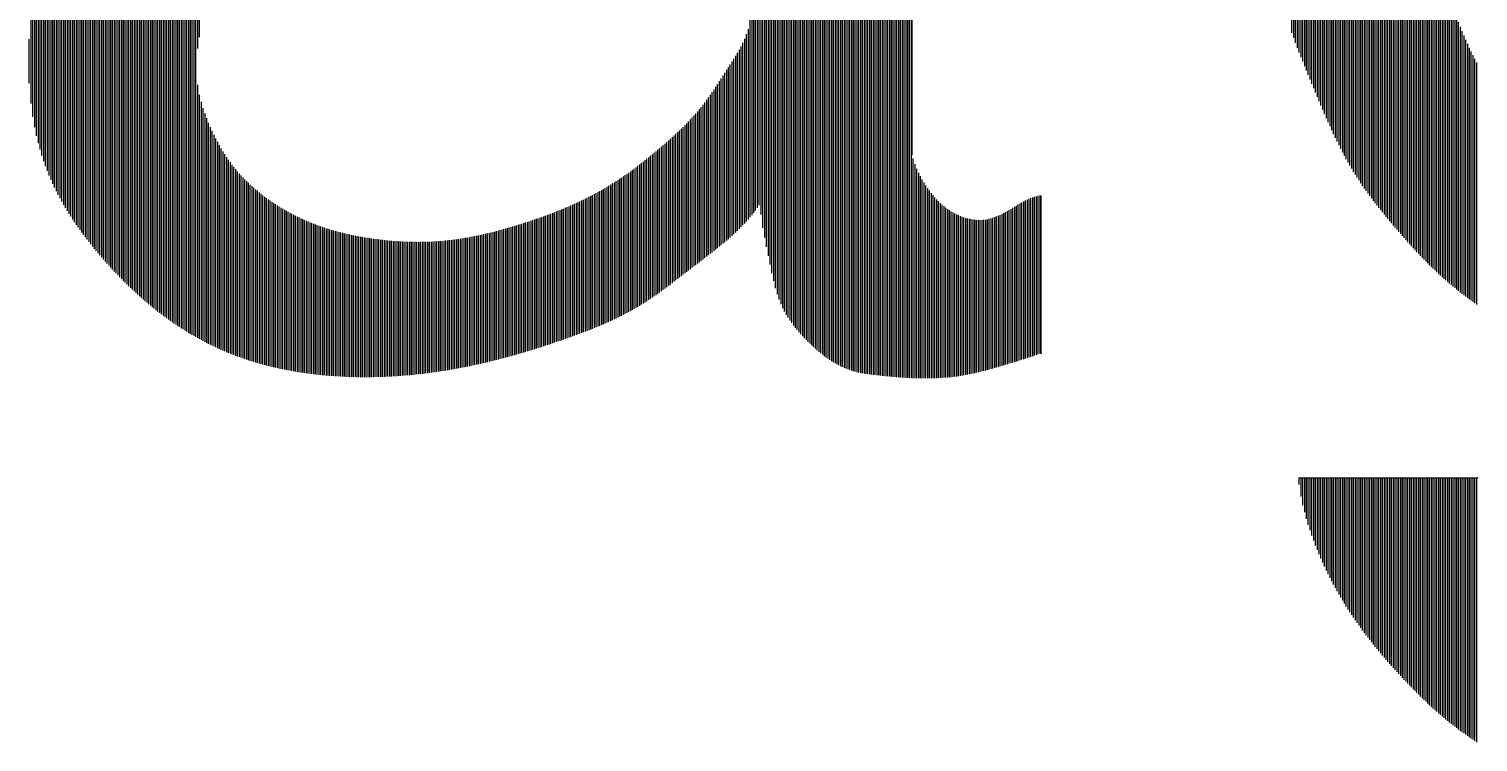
# Model space of a CAD drawing. Extents: x -970 to 10525, y -5 to 8110.
# Drawn here: x 10030.5 to 10102.5, y 464.1 to 499.5 of the extents above; entities that cross this region are included whole.
import ezdxf
from ezdxf.enums import TextEntityAlignment as Align

# ---------------------------------------------------------------- set-up
doc = ezdxf.new("R2010")
doc.units = 0
doc.header["$LTSCALE"] = 60
doc.header["$MEASUREMENT"] = 0
doc.layers.get('0').update_dxf_attribs({"linetype": 'CONTINUOUS'})
doc.layers.add('RLA-FORMATO', color=7, linetype='CONTINUOUS')
doc.layers.add('RLA-LOGO', color=7, linetype='CONTINUOUS')
doc.styles.add('ROMAND', font='romand', dxfattribs={"height": 31.5})
doc.styles.add('ROMANS', font='ROMANS.shx', dxfattribs={"height": 22.5})

# ---------------------------------------------------------------- blocks, each defined once
blk = doc.blocks.new('A$C459C3EB4')
at = {"layer": 'RLA-LOGO', "color": 8, "true_color": 0x707070}
for p, q in [((570.659, -31.667), (570.659, -54.917)), ((570.704, -31.695), (570.704, -54.863)), ((570.749, -31.724), (570.749, -54.806)), ((570.794, -31.753), (570.794, -54.746)), ((570.839, -31.781), (570.839, -54.684)), ((570.884, -31.81), (570.884, -54.618)), ((570.929, -31.84), (570.929, -54.848)), ((570.974, -31.869), (570.974, -55.179)), ((571.019, -31.899), (571.019, -55.419)), ((571.064, -31.929), (571.064, -55.651)), ((571.109, -31.959), (571.109, -55.876)), ((571.154, -31.99), (571.154, -56.094)), ((571.199, -32.02), (571.199, -56.302)), ((571.244, -32.052), (571.244, -56.499)), ((571.289, -32.083), (571.289, -56.675)), ((571.334, -32.115), (571.334, -56.828)), ((571.379, -32.147), (571.379, -56.959)), ((571.424, -32.18), (571.424, -57.072)), ((571.469, -32.213), (571.469, -57.171)), ((571.514, -32.247), (571.514, -57.258)), ((571.559, -32.281), (571.559, -57.337)), ((571.604, -32.316), (571.604, -57.41)), ((571.649, -32.351), (571.649, -57.478)), ((571.694, -32.387), (571.694, -57.542)), ((571.739, -32.423), (571.739, -57.603)), ((571.784, -32.46), (571.784, -57.66)), ((571.829, -32.498), (571.829, -57.716)), ((571.874, -32.537), (571.874, -57.768)), ((571.919, -32.576), (571.919, -57.819)), ((571.964, -32.616), (571.964, -57.869)), ((572.009, -32.656), (572.009, -57.917)), ((572.054, -32.698), (572.054, -57.963)), ((572.099, -32.74), (572.099, -58.008)), ((572.144, -32.782), (572.144, -58.052)), ((572.189, -32.825), (572.189, -58.096)), ((572.234, -32.869), (572.234, -58.137)), ((572.279, -32.914), (572.279, -58.178)), ((572.324, -32.959), (572.324, -58.218)), ((572.369, -33.005), (572.369, -58.256)), ((572.414, -33.052), (572.414, -58.293)), ((572.459, -33.099), (572.459, -58.329)), ((587.088, -33.084), (587.088, -55.634)), ((587.133, -33.036), (587.133, -55.683)), ((587.178, -32.99), (587.178, -55.732)), ((587.223, -32.943), (587.223, -55.78)), ((587.268, -32.898), (587.268, -55.828)), ((587.313, -32.853), (587.313, -55.875)), ((587.358, -32.808), (587.358, -55.922)), ((572.504, -33.147), (572.504, -58.363)), ((572.549, -33.195), (572.549, -58.396)), ((572.594, -33.244), (572.594, -58.428)), ((572.639, -33.294), (572.639, -58.458)), ((572.684, -33.344), (572.684, -58.487)), ((572.729, -33.395), (572.729, -58.515)), ((572.774, -33.446), (572.774, -58.542)), ((586.773, -33.432), (586.773, -55.277)), ((586.818, -33.38), (586.818, -55.329)), ((586.863, -33.329), (586.863, -55.381)), ((586.908, -33.279), (586.908, -55.432)), ((586.953, -33.229), (586.953, -55.483)), ((586.998, -33.18), (586.998, -55.534)), ((587.043, -33.132), (587.043, -55.584)), ((572.819, -33.498), (572.819, -58.567)), ((572.864, -33.551), (572.864, -58.591)), ((572.909, -33.604), (572.909, -58.614)), ((572.954, -33.658), (572.954, -58.635)), ((572.999, -33.713), (572.999, -58.655)), ((573.044, -33.769), (573.044, -58.674)), ((573.089, -33.825), (573.089, -58.692)), ((586.458, -33.812), (586.458, -54.903)), ((586.503, -33.756), (586.503, -54.957)), ((586.548, -33.7), (586.548, -55.011)), ((586.593, -33.645), (586.593, -55.065)), ((586.638, -33.591), (586.638, -55.118)), ((586.683, -33.537), (586.683, -55.172)), ((586.728, -33.484), (586.728, -55.225)), ((573.134, -33.882), (573.134, -58.708)), ((573.179, -33.941), (573.179, -58.723)), ((573.224, -34.001), (573.224, -58.737)), ((573.269, -34.061), (573.269, -58.75)), ((573.314, -34.124), (573.314, -58.761)), ((573.359, -34.187), (573.359, -58.771)), ((586.188, -34.166), (586.188, -54.565)), ((586.233, -34.105), (586.233, -54.623)), ((586.278, -34.045), (586.278, -54.68)), ((586.323, -33.986), (586.323, -54.736)), ((586.368, -33.927), (586.368, -54.792)), ((586.413, -33.869), (586.413, -54.848)), ((573.404, -34.252), (573.404, -58.78)), ((573.449, -34.319), (573.449, -58.788)), ((573.494, -34.388), (573.494, -58.796)), ((573.539, -34.459), (573.539, -58.802)), ((573.584, -34.533), (573.584, -58.809)), ((585.918, -34.55), (585.918, -54.2)), ((585.963, -34.484), (585.963, -54.263)), ((586.008, -34.419), (586.008, -54.326)), ((586.053, -34.354), (586.053, -54.387)), ((586.098, -34.291), (586.098, -54.447)), ((586.143, -34.228), (586.143, -54.507)), ((573.629, -34.609), (573.629, -58.815)), ((573.674, -34.687), (573.674, -58.82)), ((573.719, -34.769), (573.719, -58.826)), ((573.764, -34.853), (573.764, -58.831)), ((585.693, -34.896), (585.693, -53.859)), ((585.738, -34.825), (585.738, -53.93)), ((585.783, -34.755), (585.783, -54)), ((585.828, -34.686), (585.828, -54.068)), ((585.873, -34.617), (585.873, -54.135)), ((573.809, -34.941), (573.809, -58.836)), ((573.854, -35.032), (573.854, -58.841)), ((573.899, -35.127), (573.899, -58.846)), ((573.944, -35.225), (573.944, -58.851)), ((585.468, -35.268), (585.468, -53.473)), ((585.513, -35.191), (585.513, -53.554)), ((585.558, -35.116), (585.558, -53.633)), ((585.603, -35.041), (585.603, -53.71)), ((585.648, -34.968), (585.648, -53.785)), ((573.989, -35.327), (573.989, -58.856)), ((574.034, -35.433), (574.034, -58.861)), ((574.079, -35.543), (574.079, -58.865)), ((585.288, -35.587), (585.288, -53.13)), ((585.333, -35.505), (585.333, -53.219)), ((585.378, -35.425), (585.378, -53.305)), ((585.423, -35.346), (585.423, -53.39)), ((574.124, -35.659), (574.124, -58.869)), ((574.169, -35.779), (574.169, -58.874)), ((574.214, -35.904), (574.214, -58.878)), ((585.108, -35.929), (585.108, -52.755)), ((585.153, -35.841), (585.153, -52.852)), ((585.198, -35.755), (585.198, -52.946)), ((585.243, -35.671), (585.243, -53.039)), ((574.259, -36.036), (574.259, -58.881)), ((574.304, -36.174), (574.304, -58.885)), ((574.349, -36.318), (574.349, -58.889)), ((584.928, -36.297), (584.928, -52.352)), ((584.973, -36.202), (584.973, -52.456)), ((585.018, -36.109), (585.018, -52.557)), ((585.063, -36.018), (585.063, -52.657)), ((574.394, -36.47), (574.394, -58.892)), ((574.439, -36.63), (574.439, -58.895)), ((584.748, -36.694), (584.748, -51.928)), ((584.793, -36.592), (584.793, -52.036)), ((584.838, -36.491), (584.838, -52.142)), ((584.883, -36.393), (584.883, -52.248)), ((574.484, -36.798), (574.484, -58.898)), ((574.529, -36.977), (574.529, -58.901)), ((584.613, -37.016), (584.613, -51.602)), ((584.658, -36.906), (584.658, -51.711)), ((584.703, -36.799), (584.703, -51.82)), ((574.574, -37.17), (574.574, -58.903)), ((574.619, -37.382), (574.619, -58.906)), ((584.478, -37.361), (584.478, -51.273)), ((584.523, -37.243), (584.523, -51.383)), ((584.568, -37.128), (584.568, -51.493)), ((574.664, -37.626), (574.664, -58.908)), ((574.688, -53.373), (574.688, -37.788)), ((584.343, -37.734), (584.343, -50.938)), ((584.388, -37.607), (584.388, -51.051)), ((584.433, -37.482), (584.433, -51.163)), ((584.208, -38.142), (584.208, -50.587)), ((584.253, -38.002), (584.253, -50.707)), ((584.298, -37.866), (584.298, -50.823)), ((584.118, -38.436), (584.118, -50.34)), ((584.163, -38.287), (584.163, -50.465)), ((556.574, -44.638), (556.574, -57.7)), ((556.619, -44.611), (556.619, -57.728)), ((556.664, -44.584), (556.664, -57.756)), ((556.709, -44.557), (556.709, -57.783)), ((556.754, -44.53), (556.754, -57.81)), ((556.799, -44.504), (556.799, -57.836)), ((556.844, -44.478), (556.844, -57.862)), ((556.889, -44.452), (556.889, -57.888)), ((556.934, -44.426), (556.934, -50.723)), ((556.979, -44.401), (556.979, -50.445)), ((556.034, -44.998), (556.034, -57.325)), ((556.079, -44.965), (556.079, -57.359)), ((556.124, -44.933), (556.124, -57.392)), ((556.169, -44.902), (556.169, -57.425)), ((556.214, -44.871), (556.214, -57.457)), ((556.259, -44.84), (556.259, -57.489)), ((556.304, -44.81), (556.304, -57.521)), ((556.349, -44.781), (556.349, -57.552)), ((556.394, -44.751), (556.394, -57.582)), ((556.439, -44.723), (556.439, -57.612)), ((556.484, -44.694), (556.484, -57.642)), ((556.529, -44.666), (556.529, -57.671)), ((555.584, -45.354), (555.584, -56.958)), ((555.629, -45.316), (555.629, -56.997)), ((555.674, -45.278), (555.674, -57.035)), ((555.719, -45.241), (555.719, -57.073)), ((555.764, -45.204), (555.764, -57.111)), ((555.809, -45.168), (555.809, -57.148)), ((555.854, -45.133), (555.854, -57.184)), ((555.899, -45.098), (555.899, -57.22)), ((555.944, -45.064), (555.944, -57.256)), ((555.989, -45.031), (555.989, -57.29)), ((587.403, -45.309), (587.403, -55.968)), ((555.224, -45.682), (555.224, -56.627)), ((555.269, -45.639), (555.269, -56.67)), ((555.314, -45.597), (555.314, -56.713)), ((555.359, -45.555), (555.359, -56.755)), ((555.404, -45.514), (555.404, -56.797)), ((555.449, -45.473), (555.449, -56.838)), ((555.494, -45.433), (555.494, -56.878)), ((555.539, -45.393), (555.539, -56.918)), ((554.864, -46.046), (554.864, -56.26)), ((554.909, -45.998), (554.909, -56.308)), ((554.954, -45.952), (554.954, -56.355)), ((554.999, -45.905), (554.999, -56.402)), ((555.044, -45.86), (555.044, -56.448)), ((555.089, -45.815), (555.089, -56.493)), ((555.134, -45.77), (555.134, -56.538)), ((555.179, -45.726), (555.179, -56.583)), ((587.448, -46.034), (587.448, -56.014)), ((554.549, -46.389), (554.549, -55.91)), ((554.594, -46.339), (554.594, -55.962)), ((554.639, -46.289), (554.639, -56.013)), ((554.684, -46.239), (554.684, -56.064)), ((554.729, -46.19), (554.729, -56.114)), ((554.774, -46.142), (554.774, -56.163)), ((554.819, -46.093), (554.819, -56.212)), ((554.234, -46.75), (554.234, -55.529)), ((554.279, -46.698), (554.279, -55.585)), ((554.324, -46.645), (554.324, -55.641)), ((554.369, -46.593), (554.369, -55.697)), ((554.414, -46.542), (554.414, -55.751)), ((554.459, -46.49), (554.459, -55.805)), ((554.504, -46.439), (554.504, -55.858)), ((587.493, -46.552), (587.493, -56.059)), ((553.919, -47.131), (553.919, -55.103)), ((553.964, -47.074), (553.964, -55.167)), ((554.009, -47.019), (554.009, -55.23)), ((554.054, -46.964), (554.054, -55.292)), ((554.099, -46.91), (554.099, -55.353)), ((554.144, -46.856), (554.144, -55.412)), ((554.189, -46.803), (554.189, -55.471)), ((587.538, -46.972), (587.538, -56.104)), ((553.649, -47.494), (553.649, -54.683)), ((553.694, -47.43), (553.694, -54.758)), ((553.739, -47.367), (553.739, -54.83)), ((553.784, -47.306), (553.784, -54.901)), ((553.829, -47.246), (553.829, -54.97)), ((553.874, -47.188), (553.874, -55.037)), ((587.583, -47.326), (587.583, -56.148)), ((553.424, -47.854), (553.424, -54.273)), ((553.469, -47.776), (553.469, -54.361)), ((553.514, -47.701), (553.514, -54.446)), ((553.559, -47.63), (553.559, -54.528)), ((553.604, -47.561), (553.604, -54.607)), ((587.628, -47.634), (587.628, -56.192)), ((553.244, -48.216), (553.244, -53.879)), ((553.289, -48.117), (553.289, -53.985)), ((553.334, -48.024), (553.334, -54.085)), ((553.379, -47.937), (553.379, -54.181)), ((587.673, -47.907), (587.673, -56.235)), ((587.718, -48.153), (587.718, -56.278)), ((553.109, -48.559), (553.109, -53.522)), ((553.154, -48.436), (553.154, -53.649)), ((553.199, -48.322), (553.199, -53.767)), ((587.763, -48.377), (587.763, -56.32)), ((587.808, -48.583), (587.808, -56.361)), ((553.019, -48.841), (553.019, -53.238)), ((553.064, -48.694), (553.064, -53.386)), ((587.853, -48.774), (587.853, -56.402)), ((587.898, -48.953), (587.898, -56.443)), ((552.929, -49.192), (552.929, -52.893)), ((552.974, -49.006), (552.974, -53.076)), ((587.943, -49.12), (587.943, -56.482)), ((587.988, -49.278), (587.988, -56.522)), ((552.839, -49.665), (552.839, -52.424)), ((552.884, -49.407), (552.884, -52.681)), ((588.033, -49.427), (588.033, -56.561)), ((588.078, -49.569), (588.078, -56.599)), ((552.794, -49.993), (552.794, -52.094)), ((588.123, -49.704), (588.123, -56.636)), ((588.168, -49.832), (588.168, -56.673)), ((588.213, -49.956), (588.213, -56.71)), ((570.569, -50.369), (570.569, -55.02)), ((570.614, -50.244), (570.614, -54.97)), ((588.258, -50.074), (588.258, -56.746)), ((588.303, -50.188), (588.303, -56.782)), ((588.348, -50.298), (588.348, -56.817)), ((552.749, -50.497), (552.749, -51.588)), ((570.434, -50.675), (570.434, -55.163)), ((570.479, -50.585), (570.479, -55.117)), ((570.524, -50.483), (570.524, -55.069)), ((588.393, -50.405), (588.393, -56.852)), ((588.438, -50.508), (588.438, -56.886)), ((588.483, -50.608), (588.483, -56.92)), ((588.528, -50.706), (588.528, -56.953)), ((570.209, -51.053), (570.209, -55.378)), ((570.254, -50.983), (570.254, -55.337)), ((570.299, -50.911), (570.299, -55.295)), ((570.344, -50.837), (570.344, -55.252)), ((570.389, -50.759), (570.389, -55.208)), ((588.573, -50.801), (588.573, -56.986)), ((588.618, -50.893), (588.618, -57.019)), ((588.663, -50.983), (588.663, -57.051)), ((588.708, -51.071), (588.708, -57.083)), ((569.939, -51.47), (569.939, -55.609)), ((569.984, -51.4), (569.984, -55.572)), ((570.029, -51.33), (570.029, -55.534)), ((570.074, -51.26), (570.074, -55.496)), ((570.119, -51.191), (570.119, -55.457)), ((570.164, -51.123), (570.164, -55.418)), ((556.934, -51.627), (556.934, -57.913)), ((569.714, -51.813), (569.714, -55.789)), ((569.759, -51.746), (569.759, -55.754)), ((569.804, -51.678), (569.804, -55.718)), ((569.849, -51.61), (569.849, -55.682)), ((569.894, -51.54), (569.894, -55.646)), ((556.979, -51.875), (556.979, -57.938)), ((557.024, -52.055), (557.024, -57.963)), ((569.444, -52.18), (569.444, -55.997)), ((569.489, -52.123), (569.489, -55.962)), ((569.534, -52.064), (569.534, -55.928)), ((569.579, -52.004), (569.579, -55.893)), ((569.624, -51.942), (569.624, -55.859)), ((569.669, -51.878), (569.669, -55.824)), ((557.069, -52.206), (557.069, -57.987)), ((557.114, -52.339), (557.114, -58.01)), ((557.159, -52.459), (557.159, -58.033)), ((569.129, -52.538), (569.129, -56.237)), ((569.174, -52.49), (569.174, -56.202)), ((569.219, -52.442), (569.219, -56.168)), ((569.264, -52.392), (569.264, -56.134)), ((569.309, -52.341), (569.309, -56.099)), ((569.354, -52.289), (569.354, -56.065)), ((569.399, -52.235), (569.399, -56.031)), ((557.204, -52.571), (557.204, -58.056)), ((557.249, -52.676), (557.249, -58.079)), ((557.294, -52.775), (557.294, -58.101)), ((557.339, -52.869), (557.339, -58.122)), ((568.769, -52.89), (568.769, -56.515)), ((568.814, -52.849), (568.814, -56.48)), ((568.859, -52.806), (568.859, -56.446)), ((568.904, -52.763), (568.904, -56.411)), ((568.949, -52.72), (568.949, -56.376)), ((568.994, -52.676), (568.994, -56.341)), ((569.039, -52.631), (569.039, -56.306)), ((569.084, -52.585), (569.084, -56.272)), ((557.384, -52.959), (557.384, -58.144)), ((557.429, -53.045), (557.429, -58.165)), ((557.474, -53.127), (557.474, -58.185)), ((557.519, -53.206), (557.519, -58.205)), ((568.364, -53.244), (568.364, -56.816)), ((568.409, -53.207), (568.409, -56.784)), ((568.454, -53.168), (568.454, -56.751)), ((568.499, -53.13), (568.499, -56.718)), ((568.544, -53.091), (568.544, -56.685)), ((568.589, -53.052), (568.589, -56.651)), ((568.634, -53.012), (568.634, -56.617)), ((568.679, -52.972), (568.679, -56.583)), ((568.724, -52.931), (568.724, -56.549)), ((557.564, -53.281), (557.564, -58.225)), ((557.609, -53.353), (557.609, -58.245)), ((557.654, -53.422), (557.654, -58.264)), ((557.699, -53.488), (557.699, -58.282)), ((557.744, -53.551), (557.744, -58.301)), ((557.789, -53.612), (557.789, -58.319)), ((567.914, -53.609), (567.914, -57.114)), ((567.959, -53.574), (567.959, -57.087)), ((568.004, -53.538), (568.004, -57.059)), ((568.049, -53.503), (568.049, -57.03)), ((568.094, -53.466), (568.094, -57.001)), ((568.139, -53.43), (568.139, -56.971)), ((568.184, -53.393), (568.184, -56.941)), ((568.229, -53.356), (568.229, -56.91)), ((568.274, -53.319), (568.274, -56.879)), ((568.319, -53.282), (568.319, -56.848)), ((574.709, -53.459), (574.709, -58.909)), ((574.754, -53.599), (574.754, -58.911)), ((557.834, -53.671), (557.834, -58.336)), ((557.879, -53.727), (557.879, -58.354)), ((557.924, -53.78), (557.924, -58.371)), ((557.969, -53.832), (557.969, -58.387)), ((558.014, -53.882), (558.014, -58.403)), ((558.059, -53.93), (558.059, -58.419)), ((558.104, -53.977), (558.104, -58.435)), ((567.374, -53.995), (567.374, -57.407)), ((567.419, -53.966), (567.419, -57.385)), ((567.464, -53.936), (567.464, -57.363)), ((567.509, -53.905), (567.509, -57.34)), ((567.554, -53.874), (567.554, -57.317)), ((567.599, -53.843), (567.599, -57.293)), ((567.644, -53.811), (567.644, -57.269)), ((567.689, -53.778), (567.689, -57.244)), ((567.734, -53.745), (567.734, -57.219)), ((567.779, -53.712), (567.779, -57.194)), ((567.824, -53.678), (567.824, -57.168)), ((567.869, -53.644), (567.869, -57.141)), ((574.799, -53.713), (574.799, -58.912)), ((574.844, -53.811), (574.844, -58.914)), ((574.889, -53.899), (574.889, -58.914)), ((574.934, -53.98), (574.934, -58.915)), ((558.149, -54.022), (558.149, -58.45)), ((558.194, -54.065), (558.194, -58.465)), ((558.239, -54.108), (558.239, -58.479)), ((558.284, -54.149), (558.284, -58.493)), ((558.329, -54.189), (558.329, -58.507)), ((558.374, -54.227), (558.374, -58.521)), ((558.419, -54.265), (558.419, -58.534)), ((558.464, -54.302), (558.464, -58.547)), ((558.509, -54.338), (558.509, -58.56)), ((566.789, -54.342), (566.789, -57.666)), ((566.834, -54.318), (566.834, -57.647)), ((566.879, -54.293), (566.879, -57.629)), ((566.924, -54.268), (566.924, -57.61)), ((566.969, -54.243), (566.969, -57.591)), ((567.014, -54.217), (567.014, -57.572)), ((567.059, -54.191), (567.059, -57.552)), ((567.104, -54.164), (567.104, -57.532)), ((567.149, -54.137), (567.149, -57.512)), ((567.194, -54.109), (567.194, -57.492)), ((567.239, -54.082), (567.239, -57.471)), ((567.284, -54.053), (567.284, -57.45)), ((567.329, -54.024), (567.329, -57.429)), ((574.979, -54.055), (574.979, -58.915)), ((575.024, -54.126), (575.024, -58.916)), ((575.069, -54.193), (575.069, -58.915)), ((575.114, -54.256), (575.114, -58.915)), ((575.159, -54.315), (575.159, -58.914)), ((558.554, -54.373), (558.554, -58.572)), ((558.599, -54.407), (558.599, -58.584)), ((558.644, -54.44), (558.644, -58.596)), ((558.689, -54.473), (558.689, -58.607)), ((558.734, -54.504), (558.734, -58.618)), ((558.779, -54.535), (558.779, -58.629)), ((558.824, -54.566), (558.824, -58.64)), ((558.869, -54.595), (558.869, -58.65)), ((558.914, -54.624), (558.914, -58.66)), ((558.959, -54.653), (558.959, -58.67)), ((559.004, -54.68), (559.004, -58.679)), ((559.049, -54.707), (559.049, -58.689)), ((566.024, -54.704), (566.024, -57.951)), ((566.069, -54.685), (566.069, -57.936)), ((566.114, -54.666), (566.114, -57.92)), ((566.159, -54.646), (566.159, -57.904)), ((566.204, -54.627), (566.204, -57.888)), ((566.249, -54.607), (566.249, -57.871)), ((566.294, -54.587), (566.294, -57.855)), ((566.339, -54.566), (566.339, -57.839)), ((566.384, -54.545), (566.384, -57.822)), ((566.429, -54.524), (566.429, -57.805)), ((566.474, -54.502), (566.474, -57.788)), ((566.519, -54.481), (566.519, -57.771)), ((566.564, -54.458), (566.564, -57.754)), ((566.609, -54.436), (566.609, -57.737)), ((566.654, -54.413), (566.654, -57.719)), ((566.699, -54.39), (566.699, -57.702)), ((566.744, -54.366), (566.744, -57.684)), ((575.204, -54.372), (575.204, -58.913)), ((575.249, -54.424), (575.249, -58.912)), ((575.294, -54.474), (575.294, -58.91)), ((575.339, -54.521), (575.339, -58.908)), ((575.384, -54.564), (575.384, -58.905)), ((575.429, -54.605), (575.429, -58.903)), ((575.474, -54.644), (575.474, -58.9)), ((575.519, -54.679), (575.519, -58.896)), ((575.564, -54.713), (575.564, -58.892)), ((577.139, -54.713), (577.139, -58.536)), ((577.184, -54.686), (577.184, -58.523)), ((577.229, -54.658), (577.229, -58.509)), ((577.274, -54.631), (577.274, -58.495)), ((577.319, -54.604), (577.319, -58.481)), ((577.364, -54.578), (577.364, -58.467)), ((577.409, -54.552), (577.409, -58.453)), ((577.454, -54.528), (577.454, -58.438)), ((577.499, -54.505), (577.499, -58.424)), ((577.544, -54.483), (577.544, -58.409)), ((577.589, -54.463), (577.589, -58.394)), ((577.634, -54.444), (577.634, -58.379)), ((577.679, -54.428), (577.679, -58.363)), ((577.724, -54.413), (577.724, -58.348)), ((577.769, -54.399), (577.769, -58.332)), ((577.814, -54.388), (577.814, -58.315)), ((577.859, -54.378), (577.859, -58.299)), ((577.887, -54.373), (577.887, -58.289)), ((559.094, -54.734), (559.094, -58.698)), ((559.139, -54.76), (559.139, -58.707)), ((559.184, -54.785), (559.184, -58.715)), ((559.229, -54.81), (559.229, -58.724)), ((559.274, -54.834), (559.274, -58.732)), ((559.319, -54.857), (559.319, -58.739)), ((559.364, -54.88), (559.364, -58.747)), ((559.409, -54.903), (559.409, -58.754)), ((559.454, -54.924), (559.454, -58.762)), ((559.499, -54.946), (559.499, -58.769)), ((559.544, -54.967), (559.544, -58.775)), ((559.589, -54.987), (559.589, -58.782)), ((559.634, -55.007), (559.634, -58.788)), ((559.679, -55.026), (559.679, -58.794)), ((559.724, -55.045), (559.724, -58.8)), ((559.769, -55.063), (559.769, -58.806)), ((565.034, -55.064), (565.034, -58.273)), ((565.079, -55.05), (565.079, -58.259)), ((565.124, -55.035), (565.124, -58.246)), ((565.169, -55.021), (565.169, -58.232)), ((565.214, -55.006), (565.214, -58.218)), ((565.259, -54.99), (565.259, -58.204)), ((565.304, -54.975), (565.304, -58.19)), ((565.349, -54.96), (565.349, -58.176)), ((565.394, -54.944), (565.394, -58.162)), ((565.439, -54.928), (565.439, -58.148)), ((565.484, -54.912), (565.484, -58.133)), ((565.529, -54.896), (565.529, -58.119)), ((565.574, -54.88), (565.574, -58.104)), ((565.619, -54.863), (565.619, -58.089)), ((565.664, -54.846), (565.664, -58.074)), ((565.709, -54.829), (565.709, -58.059)), ((565.754, -54.812), (565.754, -58.044)), ((565.799, -54.795), (565.799, -58.029)), ((565.844, -54.777), (565.844, -58.014)), ((565.889, -54.759), (565.889, -57.998)), ((565.934, -54.741), (565.934, -57.983)), ((565.979, -54.723), (565.979, -57.967)), ((575.609, -54.744), (575.609, -58.888)), ((575.654, -54.773), (575.654, -58.884)), ((575.699, -54.8), (575.699, -58.879)), ((575.744, -54.825), (575.744, -58.873)), ((575.789, -54.847), (575.789, -58.868)), ((575.834, -54.869), (575.834, -58.862)), ((575.879, -54.888), (575.879, -58.855)), ((575.924, -54.906), (575.924, -58.848)), ((575.969, -54.921), (575.969, -58.841)), ((576.014, -54.936), (576.014, -58.833)), ((576.059, -54.948), (576.059, -58.824)), ((576.104, -54.959), (576.104, -58.816)), ((576.149, -54.968), (576.149, -58.806)), ((576.194, -54.976), (576.194, -58.797)), ((576.239, -54.982), (576.239, -58.786)), ((576.284, -54.986), (576.284, -58.776)), ((576.329, -54.988), (576.329, -58.765)), ((576.374, -54.988), (576.374, -58.754)), ((576.419, -54.987), (576.419, -58.743)), ((576.464, -54.983), (576.464, -58.731)), ((576.509, -54.978), (576.509, -58.719)), ((576.554, -54.97), (576.554, -58.706)), ((576.599, -54.96), (576.599, -58.694)), ((576.644, -54.948), (576.644, -58.681)), ((576.689, -54.934), (576.689, -58.669)), ((576.734, -54.918), (576.734, -58.656)), ((576.779, -54.901), (576.779, -58.643)), ((576.824, -54.882), (576.824, -58.63)), ((576.869, -54.861), (576.869, -58.616)), ((576.914, -54.839), (576.914, -58.603)), ((576.959, -54.816), (576.959, -58.59)), ((577.004, -54.792), (577.004, -58.577)), ((577.049, -54.766), (577.049, -58.563)), ((577.094, -54.74), (577.094, -58.55)), ((559.814, -55.081), (559.814, -58.811)), ((559.859, -55.098), (559.859, -58.817)), ((559.904, -55.115), (559.904, -58.822)), ((559.949, -55.131), (559.949, -58.826)), ((559.994, -55.147), (559.994, -58.831)), ((560.039, -55.163), (560.039, -58.836)), ((560.084, -55.178), (560.084, -58.84)), ((560.129, -55.193), (560.129, -58.844)), ((560.174, -55.207), (560.174, -58.848)), ((560.219, -55.221), (560.219, -58.852)), ((560.264, -55.234), (560.264, -58.855)), ((560.309, -55.247), (560.309, -58.858)), ((560.354, -55.26), (560.354, -58.861)), ((560.399, -55.272), (560.399, -58.864)), ((560.444, -55.284), (560.444, -58.867)), ((560.489, -55.295), (560.489, -58.87)), ((560.534, -55.307), (560.534, -58.872)), ((560.579, -55.318), (560.579, -58.874)), ((560.624, -55.328), (560.624, -58.876)), ((560.669, -55.338), (560.669, -58.878)), ((560.714, -55.348), (560.714, -58.88)), ((560.759, -55.358), (560.759, -58.881)), ((560.804, -55.367), (560.804, -58.882)), ((560.849, -55.376), (560.849, -58.883)), ((560.894, -55.385), (560.894, -58.884)), ((560.939, -55.394), (560.939, -58.885)), ((560.984, -55.402), (560.984, -58.885)), ((561.029, -55.41), (561.029, -58.886)), ((561.074, -55.418), (561.074, -58.886)), ((561.119, -55.425), (561.119, -58.886)), ((561.164, -55.432), (561.164, -58.886)), ((563.594, -55.432), (563.594, -58.631)), ((563.639, -55.424), (563.639, -58.622)), ((563.684, -55.416), (563.684, -58.612)), ((563.729, -55.407), (563.729, -58.603)), ((563.774, -55.399), (563.774, -58.594)), ((563.819, -55.39), (563.819, -58.584)), ((563.864, -55.38), (563.864, -58.574)), ((563.909, -55.371), (563.909, -58.564)), ((563.954, -55.361), (563.954, -58.554)), ((563.999, -55.351), (563.999, -58.544)), ((564.044, -55.341), (564.044, -58.534)), ((564.089, -55.331), (564.089, -58.524)), ((564.134, -55.32), (564.134, -58.513)), ((564.179, -55.309), (564.179, -58.502)), ((564.224, -55.298), (564.224, -58.491)), ((564.269, -55.287), (564.269, -58.48)), ((564.314, -55.275), (564.314, -58.469)), ((564.359, -55.263), (564.359, -58.458)), ((564.404, -55.251), (564.404, -58.446)), ((564.449, -55.239), (564.449, -58.435)), ((564.494, -55.227), (564.494, -58.423)), ((564.539, -55.214), (564.539, -58.411)), ((564.584, -55.201), (564.584, -58.399)), ((564.629, -55.188), (564.629, -58.387)), ((564.674, -55.175), (564.674, -58.375)), ((564.719, -55.162), (564.719, -58.363)), ((564.764, -55.148), (564.764, -58.35)), ((564.809, -55.135), (564.809, -58.338)), ((564.854, -55.121), (564.854, -58.325)), ((564.899, -55.107), (564.899, -58.312)), ((564.944, -55.093), (564.944, -58.299)), ((564.989, -55.079), (564.989, -58.286)), ((561.209, -55.439), (561.209, -58.885)), ((561.254, -55.446), (561.254, -58.885)), ((561.299, -55.452), (561.299, -58.884)), ((561.344, -55.459), (561.344, -58.883)), ((561.389, -55.465), (561.389, -58.882)), ((561.434, -55.47), (561.434, -58.881)), ((561.479, -55.476), (561.479, -58.88)), ((561.524, -55.481), (561.524, -58.878)), ((561.569, -55.486), (561.569, -58.876)), ((561.614, -55.491), (561.614, -58.874)), ((561.659, -55.495), (561.659, -58.872)), ((561.704, -55.499), (561.704, -58.87)), ((561.749, -55.503), (561.749, -58.868)), ((561.794, -55.507), (561.794, -58.865)), ((561.839, -55.51), (561.839, -58.862)), ((561.884, -55.514), (561.884, -58.859)), ((561.929, -55.517), (561.929, -58.856)), ((561.974, -55.519), (561.974, -58.853)), ((562.019, -55.522), (562.019, -58.85)), ((562.064, -55.524), (562.064, -58.846)), ((562.109, -55.526), (562.109, -58.842)), ((562.154, -55.527), (562.154, -58.839)), ((562.199, -55.529), (562.199, -58.835)), ((562.244, -55.53), (562.244, -58.83)), ((562.289, -55.531), (562.289, -58.826)), ((562.334, -55.531), (562.334, -58.821)), ((562.379, -55.532), (562.379, -58.817)), ((562.424, -55.532), (562.424, -58.812)), ((562.469, -55.531), (562.469, -58.807)), ((562.514, -55.531), (562.514, -58.802)), ((562.559, -55.53), (562.559, -58.796)), ((562.604, -55.529), (562.604, -58.791)), ((562.649, -55.528), (562.649, -58.785)), ((562.694, -55.526), (562.694, -58.779)), ((562.739, -55.524), (562.739, -58.773)), ((562.784, -55.522), (562.784, -58.767)), ((562.829, -55.519), (562.829, -58.761)), ((562.874, -55.517), (562.874, -58.754)), ((562.919, -55.514), (562.919, -58.748)), ((562.964, -55.51), (562.964, -58.741)), ((563.009, -55.507), (563.009, -58.734)), ((563.054, -55.503), (563.054, -58.727)), ((563.099, -55.498), (563.099, -58.72)), ((563.144, -55.494), (563.144, -58.713)), ((563.189, -55.489), (563.189, -58.705)), ((563.234, -55.484), (563.234, -58.697)), ((563.279, -55.478), (563.279, -58.69)), ((563.324, -55.473), (563.324, -58.682)), ((563.369, -55.466), (563.369, -58.673)), ((563.414, -55.46), (563.414, -58.665)), ((563.459, -55.453), (563.459, -58.657)), ((563.504, -55.446), (563.504, -58.648)), ((563.549, -55.439), (563.549, -58.639)), ((577.887, -58.289), (577.905, -58.297)), ((584.284, -61.384), (588.748, -61.384)), ((584.298, -61.384), (584.298, -61.554)), ((584.343, -61.384), (584.343, -61.851)), ((584.388, -61.384), (584.388, -62.063)), ((584.433, -61.384), (584.433, -62.242)), ((584.478, -61.384), (584.478, -62.403)), ((584.523, -61.384), (584.523, -62.552)), ((584.568, -61.384), (584.568, -62.691)), ((584.613, -61.384), (584.613, -62.823)), ((584.658, -61.384), (584.658, -62.947)), ((584.703, -61.384), (584.703, -63.065)), ((584.748, -61.384), (584.748, -63.179)), ((584.793, -61.384), (584.793, -63.287)), ((584.838, -61.384), (584.838, -63.392)), ((584.883, -61.384), (584.883, -63.493)), ((584.928, -61.384), (584.928, -63.591)), ((584.973, -61.384), (584.973, -63.686)), ((585.018, -61.384), (585.018, -63.778)), ((585.063, -61.384), (585.063, -63.868)), ((585.108, -61.384), (585.108, -63.955)), ((585.153, -61.384), (585.153, -64.04)), ((585.198, -61.384), (585.198, -64.123)), ((585.243, -61.384), (585.243, -64.204)), ((585.288, -61.384), (585.288, -64.284)), ((585.333, -61.384), (585.333, -64.361)), ((585.378, -61.384), (585.378, -64.437)), ((585.423, -61.384), (585.423, -64.511)), ((585.468, -61.384), (585.468, -64.584)), ((585.513, -61.384), (585.513, -64.655)), ((585.558, -61.384), (585.558, -64.724)), ((585.603, -61.384), (585.603, -64.792)), ((585.648, -61.384), (585.648, -64.859)), ((585.693, -61.384), (585.693, -64.925)), ((585.738, -61.384), (585.738, -64.989)), ((585.783, -61.384), (585.783, -65.052)), ((585.828, -61.384), (585.828, -65.115)), ((585.873, -61.384), (585.873, -65.176)), ((585.918, -61.384), (585.918, -65.236)), ((585.963, -61.384), (585.963, -65.296)), ((586.008, -61.384), (586.008, -65.354)), ((586.053, -61.384), (586.053, -65.412)), ((586.098, -61.384), (586.098, -65.469)), ((586.143, -61.384), (586.143, -65.526)), ((586.188, -61.384), (586.188, -65.581)), ((586.233, -61.384), (586.233, -65.636)), ((586.278, -61.384), (586.278, -65.691)), ((586.323, -61.384), (586.323, -65.745)), ((586.368, -61.384), (586.368, -65.798)), ((586.413, -61.384), (586.413, -65.85)), ((586.458, -61.384), (586.458, -65.903)), ((586.503, -61.384), (586.503, -65.954)), ((586.548, -61.384), (586.548, -66.005)), ((586.593, -61.384), (586.593, -66.056)), ((586.638, -61.384), (586.638, -66.106)), ((586.683, -61.384), (586.683, -66.156)), ((586.728, -61.384), (586.728, -66.206)), ((586.773, -61.384), (586.773, -66.255)), ((586.818, -61.384), (586.818, -66.303)), ((586.863, -61.384), (586.863, -66.352)), ((586.908, -61.384), (586.908, -66.4)), ((586.953, -61.384), (586.953, -66.448)), ((586.998, -61.384), (586.998, -66.495)), ((587.043, -61.384), (587.043, -66.542)), ((587.088, -61.384), (587.088, -66.588)), ((587.133, -61.384), (587.133, -66.634)), ((587.178, -61.384), (587.178, -66.68)), ((587.223, -61.384), (587.223, -66.725)), ((587.268, -61.384), (587.268, -66.77)), ((587.313, -61.384), (587.313, -66.815)), ((587.358, -61.384), (587.358, -66.859)), ((587.403, -61.384), (587.403, -66.902)), ((587.448, -61.384), (587.448, -66.945)), ((587.493, -61.384), (587.493, -66.988)), ((587.538, -61.384), (587.538, -67.03)), ((587.583, -61.384), (587.583, -67.071)), ((587.628, -61.384), (587.628, -67.112)), ((587.673, -61.384), (587.673, -67.153)), ((587.718, -61.384), (587.718, -67.193)), ((587.763, -61.384), (587.763, -67.233)), ((587.808, -61.384), (587.808, -67.272)), ((587.853, -61.384), (587.853, -67.31)), ((587.898, -61.384), (587.898, -67.348)), ((587.943, -61.384), (587.943, -67.386)), ((587.988, -61.384), (587.988, -67.423)), ((588.033, -61.384), (588.033, -67.459)), ((588.078, -61.384), (588.078, -67.495)), ((588.123, -61.384), (588.123, -67.53)), ((588.168, -61.384), (588.168, -67.565)), ((588.213, -61.384), (588.213, -67.599)), ((588.258, -61.384), (588.258, -67.633)), ((588.303, -61.384), (588.303, -67.667)), ((588.348, -61.384), (588.348, -67.699)), ((588.393, -61.384), (588.393, -67.732)), ((588.438, -61.384), (588.438, -67.764)), ((588.483, -61.384), (588.483, -67.796)), ((588.528, -61.384), (588.528, -67.827)), ((588.573, -61.384), (588.573, -67.858)), ((588.618, -61.384), (588.618, -67.888)), ((588.663, -61.384), (588.663, -67.918)), ((588.708, -61.384), (588.708, -67.948))]:
    blk.add_line(p, q, dxfattribs=at)
blk = doc.blocks.new('viñeta-rl')
blk.add_blockref('A$C459C3EB4', (-797.494, 299.998))
at = {"layer": 'RLA-FORMATO', "color": 4, "style": 'ROMAND'}
for tag, p in [('DESAR', (-1255.783, 233.263)), ('PRELIM', (-1123.111, 233.263)), ('PROP', (-989.639, 233.263)), ('CONST', (-823.737, 233.263))]:
    blk.add_attdef(tag, p, '', height=16, dxfattribs=at)
at = {"layer": 'RLA-FORMATO', "color": 2, "style": 'ROMANS'}
for tag, p, height in [('REVNO1', (-1394.08, 180.648), 10), ('DETNO1', (-1358.401, 180.648), 10), ('FECHA1', (-880.483, 180.648), 10), ('REVNO2', (-1394.08, 155.648), 10), ('DETNO2', (-1358.401, 155.648), 10), ('FECHA2', (-880.483, 155.648), 10), ('REVNO3', (-1394.08, 130.649), 10), ('DETNO3', (-1358.401, 130.649), 10), ('FECHA3', (-880.483, 130.649), 10), ('REVNO4', (-1394.08, 105.649), 10), ('DETNO4', (-1358.401, 105.649), 10), ('FECHA4', (-880.483, 105.649), 10), ('REVNO5', (-1394.08, 80.649), 11.25), ('DETNO5', (-1358.401, 80.649), 10), ('FECHA5', (-880.483, 80.649), 10), ('REVNO6', (-1392.274, 55.649), 10), ('DETNO6', (-1356.594, 55.649), 10), ('FECHA6', (-878.676, 55.649), 10), ('INGENIERO', (-741.067, 33.399), 10), ('DIBUJANTE', (-571.615, 33.401), 10), ('REVNO7', (-1394.08, 30.65), 10), ('DETNO7', (-1358.401, 30.65), 10), ('FECHA7', (-880.483, 30.65), 10), ('REVNO8', (-1394.08, 8.603), 10), ('DETNO8', (-1358.401, 8.603), 10), ('FECHA8', (-880.483, 8.603), 10), ('PROYECTISTA', (-740.886, 4.812), 10), ('INGENIERO', (-568.569, 4.615), 10)]:
    blk.add_attdef(tag, p, '', height=height, dxfattribs=at)
for tag, p in [('PERSNO1', (-946.608, 180.648)), ('PERSNO2', (-946.608, 155.648)), ('PERSNO3', (-946.608, 130.649)), ('PERSNO4', (-946.608, 105.649)), ('PERSNO5', (-946.608, 80.649)), ('PERSNO6', (-946.608, 55.649)), ('PERSNO7', (-946.608, 30.65)), ('PERSNO8', (-946.608, 8.603))]:
    blk.add_attdef(tag, text='', height=10, dxfattribs=at).set_placement(p, align=Align.CENTER)
at = {"layer": 'RLA-FORMATO', "color": 5, "style": 'ROMAND'}
blk.add_attdef('PROYECTO', text='', height=16.9, dxfattribs=at).set_placement((-289.167, 165.033), align=Align.MIDDLE)
for tag, p in [('TITULO1', (-567.962, 108.18)), ('TITULO2', (-567.962, 74.225))]:
    blk.add_attdef(tag, p, '', height=20, dxfattribs=at)
at = {"layer": 'RLA-FORMATO', "color": 2, "style": 'ROMANS'}
for tag, p in [('NOMARCH', (-1424.041, 5.527)), ('FECHA', (-1406.947, 5.527))]:
    blk.add_attdef(tag, p, '', height=11.25, rotation=90, dxfattribs=at)
at = {"layer": 'RLA-FORMATO', "color": 5, "style": 'ROMAND', "width": 0.967839}
blk.add_attdef('NUMERO', text='', height=24, dxfattribs=at).set_placement((-290.268, 13.329), (-62.411, 13.329), align=Align.FIT)
at = {"layer": 'RLA-FORMATO', "color": 5, "style": 'ROMAND', "flags": 12}
blk.add_attdef('REVISION', text='', height=24, dxfattribs=at).set_placement((-24.501, 25.329), align=Align.MIDDLE)

msp = doc.modelspace()

# ---------------------------------------------------------------- block references
at = {"layer": 'RLA-FORMATO', "xscale": 2, "yscale": 2, "zscale": 2}
msp.add_blockref('viñeta-rl', (10520, 0), dxfattribs=at)

doc.saveas('drawing.dxf')
